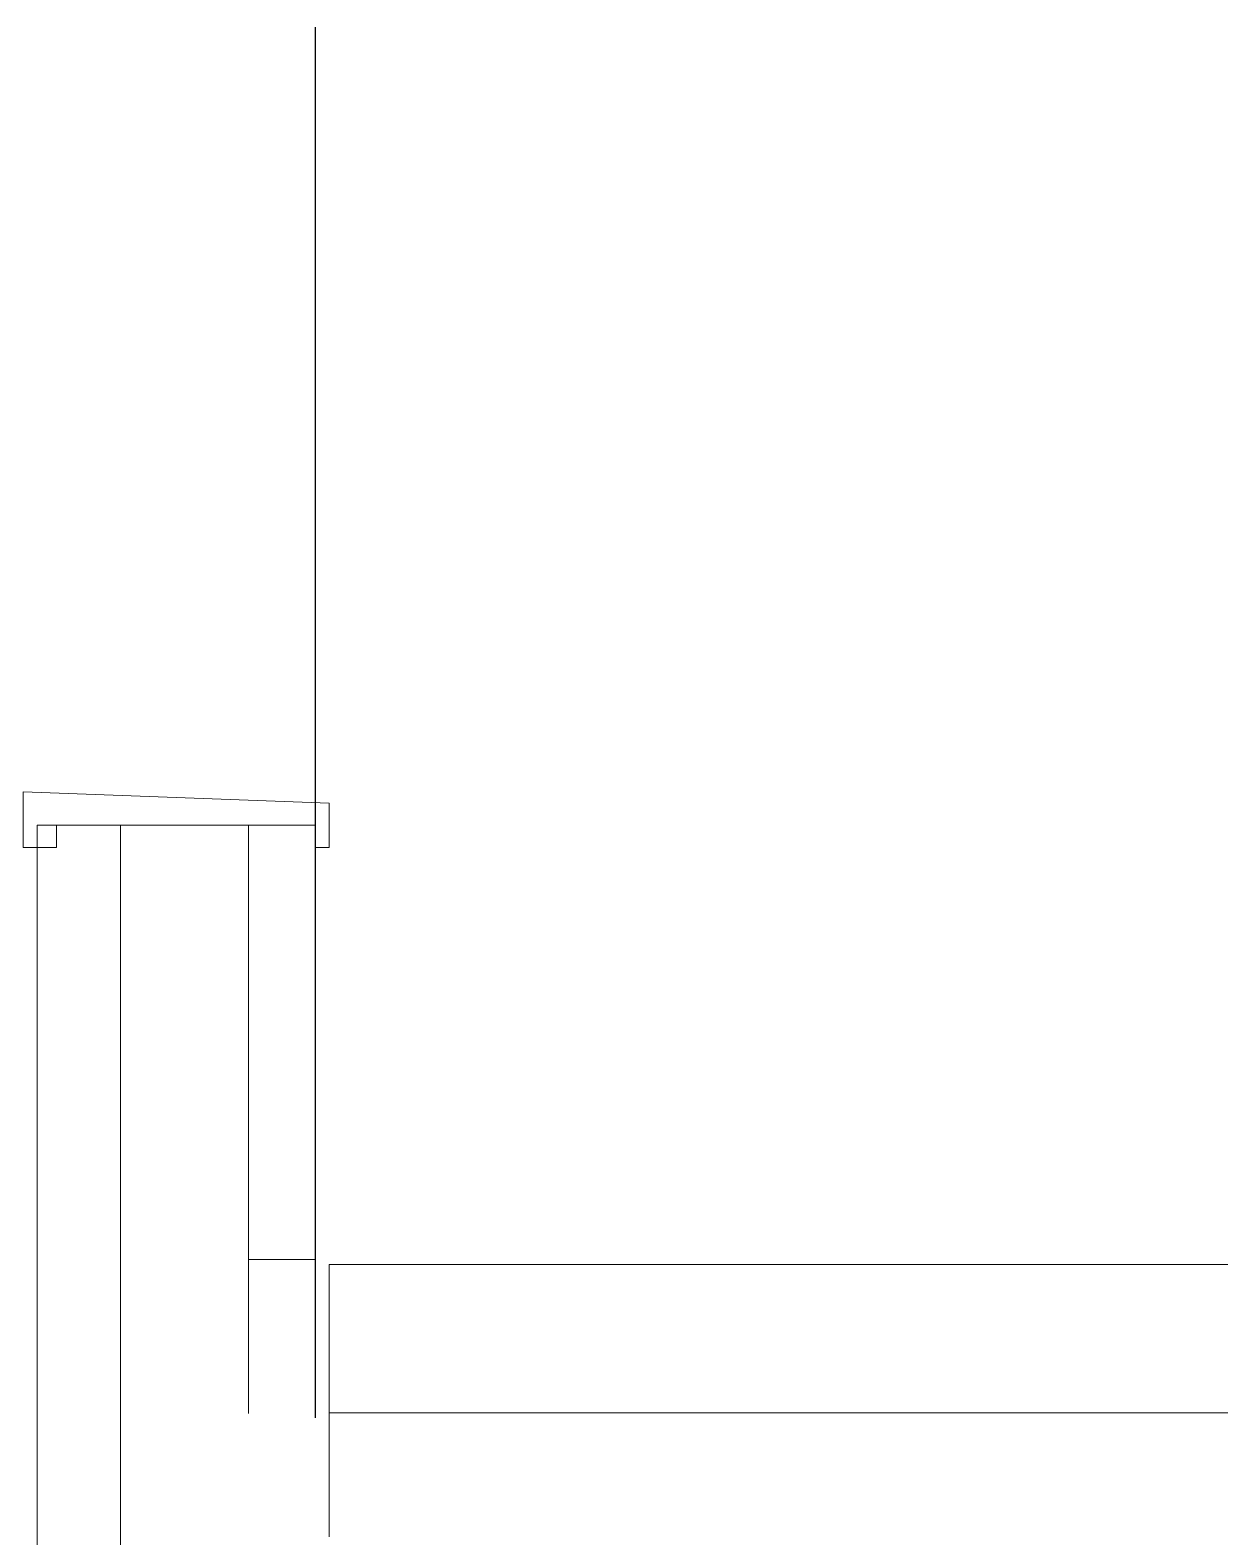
# Model space of a CAD drawing. Extents: x -18489 to 195597, y -1599 to 112111.
# Drawn here: x 12668.7 to 12882.6, y 28784.4 to 29055.2 of the extents above; entities that cross this region are included whole.
import ezdxf
from ezdxf.xclip import XClip

# ---------------------------------------------------------------- set-up
doc = ezdxf.new("R2010")
doc.units = 0
doc.header["$LTSCALE"] = 100
doc.header["$XCLIPFRAME"] = 2
doc.linetypes.add('188K-SM-07-F10-MECH-CR PIPE-Y2257103$0$X-S-FAB_SL ALL$0$COL-CEN-LIN', pattern=[3.25, 2.5, -0.25, 0.25, -0.25])
doc.linetypes.add('188K-SM-07-F10-MECH-CR PIPE-Y2257103$0$X-S-FAB_SL ALL$0$Wipeout_Contour', pattern=[1, 0, -1])
for name, color, linetype in [('188K-SM-07-F10-MECH-CR PIPE-Y2257103$0$X-S-FAB_SL ALL$0$A-ROOF', 7, 'Continuous'), ('188K-SM-07-F10-MECH-CR PIPE-Y2257103$0$X-S-FAB_SL ALL$0$A-WALL-EX', 7, 'Continuous'), ('188K-SM-07-F10-MECH-CR PIPE-Y2257103$0$X-S-FAB_SL ALL$0$ASP_1', 1, 'Continuous'), ('188K-SM-07-F10-MECH-CR PIPE-Y2257103$0$X-S-FAB_SL ALL$0$CCL', 15, '188K-SM-07-F10-MECH-CR PIPE-Y2257103$0$X-S-FAB_SL ALL$0$COL-CEN-LIN'), ('188K-SM-07-F10-MECH-CR PIPE-Y2257103$0$X-S-FAB_SL ALL$0$Hattch', 7, 'Continuous')]:
    doc.layers.add(name, color=color, linetype=linetype)

# ---------------------------------------------------------------- blocks, each defined once
blk = doc.blocks.new('188K-SM-07-F10-MECH-CR PIPE-Y2257103$0$X-S-FAB_SL ALL$0$剖面元素_435_3', base_point=(23061.26, -8263.06))
at = {"layer": '188K-SM-07-F10-MECH-CR PIPE-Y2257103$0$X-S-FAB_SL ALL$0$A-WALL-EX', "color": 6, "lineweight": 0}
blk.add_line((35734.76, -5681.56), (35731.26, -5681.56), dxfattribs=at)
at = {"color": 254, "linetype": '188K-SM-07-F10-MECH-CR PIPE-Y2257103$0$X-S-FAB_SL ALL$0$Wipeout_Contour', "lineweight": 0, "ltscale": 144951.588721}
blk.add_wipeout([(35731.26, -6008.12), (35746.26, -6008.12), (35746.26, -5979.5), (35731.26, -5979.5)], dxfattribs=at).dxf.layer = '188K-SM-07-F10-MECH-CR PIPE-Y2257103$0$X-S-FAB_SL ALL$0$Hattch'
at = {"layer": '188K-SM-07-F10-MECH-CR PIPE-Y2257103$0$X-S-FAB_SL ALL$0$A-WALL-EX', "color": 6, "lineweight": 0}
for p, q in [((35731.26, -5681.56), (35731.26, -5979.5)), ((35746.26, -5681.56), (35746.26, -5979.5)), ((35746.26, -5979.5), (35731.26, -5979.5))]:
    blk.add_line(p, q, dxfattribs=at)
at = {"layer": '188K-SM-07-F10-MECH-CR PIPE-Y2257103$0$X-S-FAB_SL ALL$0$A-WALL-EX', "color": 8, "lineweight": 0}
for p, q in [((35731.26, -6008.12), (35731.26, -5979.5)), ((35746.26, -6001.9), (35746.26, -5979.5))]:
    blk.add_line(p, q, dxfattribs=at)
blk = doc.blocks.new('188K-SM-07-F10-MECH-CR PIPE-Y2257103$0$X-S-FAB_SL ALL$0$剖面元素_436_3', base_point=(23061.26, -8263.06))
at = {"layer": '188K-SM-07-F10-MECH-CR PIPE-Y2257103$0$X-S-FAB_SL ALL$0$A-WALL-EX', "color": 6, "lineweight": 0}
blk.add_line((35781.26, -5681.56), (35781.26, -5685.56), dxfattribs=at)
at = {"color": 254, "linetype": '188K-SM-07-F10-MECH-CR PIPE-Y2257103$0$X-S-FAB_SL ALL$0$Wipeout_Contour', "lineweight": 0, "ltscale": 144952.560465}
blk.add_wipeout([(35769.26, -5759.64), (35769.26, -5787.33), (35781.26, -5787.33), (35781.26, -5759.64)], dxfattribs=at).dxf.layer = '188K-SM-07-F10-MECH-CR PIPE-Y2257103$0$X-S-FAB_SL ALL$0$Hattch'
at = {"layer": '188K-SM-07-F10-MECH-CR PIPE-Y2257103$0$X-S-FAB_SL ALL$0$A-WALL-EX', "color": 6, "lineweight": 0}
for p, q in [((35769.26, -5681.56), (35769.26, -5759.64)), ((35781.26, -5685.56), (35781.26, -5759.64)), ((35781.26, -5759.64), (35769.26, -5759.64))]:
    blk.add_line(p, q, dxfattribs=at)
at = {"layer": '188K-SM-07-F10-MECH-CR PIPE-Y2257103$0$X-S-FAB_SL ALL$0$A-WALL-EX', "color": 8, "lineweight": 0}
for p, q in [((35769.26, -5787.33), (35769.26, -5759.64)), ((35781.26, -5787.33), (35781.26, -5759.64))]:
    blk.add_line(p, q, dxfattribs=at)
blk = doc.blocks.new('188K-SM-07-F10-MECH-CR PIPE-Y2257103$0$X-S-FAB_SL ALL$0$剖面元素_440_3', base_point=(23061.26, -8263.06))
at = {"layer": '188K-SM-07-F10-MECH-CR PIPE-Y2257103$0$X-S-FAB_SL ALL$0$A-ROOF', "color": 6, "lineweight": 0}
blk.add_line((38178.76, -5760.5), (35783.76, -5760.5), dxfattribs=at)
at = {"color": 254, "linetype": '188K-SM-07-F10-MECH-CR PIPE-Y2257103$0$X-S-FAB_SL ALL$0$Wipeout_Contour', "lineweight": 0, "ltscale": 974536.709837}
blk.add_wipeout([(35783.76, -5787.18), (35783.76, -5809.49), (35798.76, -5809.49), (35798.76, -5815.8), (35798.76, -5814.31), (36363.76, -5814.31), (36363.76, -5809.49), (36398.76, -5809.49), (36398.76, -5815.8), (36398.76, -5814.31), (36963.76, -5814.31), (36963.76, -5809.49), (36998.76, -5809.49), (36998.76, -5815.8), (36998.76, -5814.31), (37563.76, -5814.31), (37563.76, -5809.49), (37598.76, -5809.49), (37598.76, -5815.8), (37598.76, -5814.31), (38163.76, -5814.31), (38163.76, -5815.8), (38163.81, -5815.8), (38163.81, -5809.49), (38178.76, -5809.49), (38178.76, -5787.18)], dxfattribs=at).dxf.layer = '188K-SM-07-F10-MECH-CR PIPE-Y2257103$0$X-S-FAB_SL ALL$0$Hattch'
at = {"layer": '188K-SM-07-F10-MECH-CR PIPE-Y2257103$0$X-S-FAB_SL ALL$0$A-ROOF', "color": 6, "lineweight": 0}
for p in [(35783.76, -5760.5), (38178.76, -5787.18)]:
    blk.add_line(p, (35783.76, -5787.18), dxfattribs=at)
at = {"layer": '188K-SM-07-F10-MECH-CR PIPE-Y2257103$0$X-S-FAB_SL ALL$0$A-ROOF', "color": 8, "lineweight": 0}
blk.add_line((35783.76, -5787.18), (35783.76, -5809.49), dxfattribs=at)
blk = doc.blocks.new('188K-SM-07-F10-MECH-CR PIPE-Y2257103$0$X-S-FAB_SL ALL$0$剖面元素_603_3', base_point=(23061.26, -8263.06))
at = {"layer": '188K-SM-07-F10-MECH-CR PIPE-Y2257103$0$X-S-FAB_SL ALL$0$A-WALL-EX', "color": 6, "lineweight": 0}
for p, q in [((35728.76, -5675.56), (35728.76, -5685.56)), ((35728.76, -5675.56), (35783.76, -5677.56)), ((35783.76, -5677.56), (35783.76, -5685.56)), ((35734.76, -5681.56), (35734.76, -5685.56)), ((35746.26, -5681.56), (35734.76, -5681.56)), ((35769.26, -5681.56), (35746.26, -5681.56)), ((35781.26, -5681.56), (35769.26, -5681.56)), ((35734.76, -5685.56), (35728.76, -5685.56)), ((35783.76, -5685.56), (35781.26, -5685.56))]:
    blk.add_line(p, q, dxfattribs=at)
blk = doc.blocks.new('188K-SM-07-F10-MECH-CR PIPE-Y2257103$0$X-S-FAB_SL ALL$0$A$C2e9ab586')
at = {"layer": '188K-SM-07-F10-MECH-CR PIPE-Y2257103$0$X-S-FAB_SL ALL$0$A-ROOF', "lineweight": 0}
blk.add_blockref('188K-SM-07-F10-MECH-CR PIPE-Y2257103$0$X-S-FAB_SL ALL$0$剖面元素_440_3', (-28106.39, 285), dxfattribs=at)
at = {"layer": '188K-SM-07-F10-MECH-CR PIPE-Y2257103$0$X-S-FAB_SL ALL$0$A-WALL-EX', "lineweight": 0}
for name in ['188K-SM-07-F10-MECH-CR PIPE-Y2257103$0$X-S-FAB_SL ALL$0$剖面元素_435_3', '188K-SM-07-F10-MECH-CR PIPE-Y2257103$0$X-S-FAB_SL ALL$0$剖面元素_436_3']:
    blk.add_blockref(name, (-28106.39, 285), dxfattribs=at)
blk.add_blockref('188K-SM-07-F10-MECH-CR PIPE-Y2257103$0$X-S-FAB_SL ALL$0$剖面元素_603_3', (-28106.39, 285), dxfattribs=at)
blk = doc.blocks.new('188K-SM-07-F10-MECH-CR PIPE-Y2257103$0$X-S-FAB_SL ALL$0$A$Ceb448ab1')
at = {"layer": '188K-SM-07-F10-MECH-CR PIPE-Y2257103$0$X-S-FAB_SL ALL$0$CCL'}
blk.add_line((12720, 3600), (12720, 0), dxfattribs=at)
blk = doc.blocks.new('188K-SM-07-F10-MECH-CR PIPE-Y2257103$0$X-S-FAB_SL ALL')
at = {"layer": '188K-SM-07-F10-MECH-CR PIPE-Y2257103$0$X-S-FAB_SL ALL$0$ASP_1'}
blk.add_blockref('188K-SM-07-F10-MECH-CR PIPE-Y2257103$0$X-S-FAB_SL ALL$0$A$C2e9ab586', (23632.864, -73288.977), dxfattribs=at)
at = {"layer": '188K-SM-07-F10-MECH-CR PIPE-Y2257103$0$X-S-FAB_SL ALL$0$CCL'}
blk.add_blockref('188K-SM-07-F10-MECH-CR PIPE-Y2257103$0$X-S-FAB_SL ALL$0$A$Ceb448ab1', (-4473.521, -73553.977), dxfattribs=at)
blk = doc.blocks.new('188K-SM-07-F10-MECH-CR PIPE-Y2257103')
ref = blk.add_blockref('188K-SM-07-F10-MECH-CR PIPE-Y2257103$0$X-S-FAB_SL ALL', (4473.521, 99334.763))
XClip(ref).set_block_clipping_path([(-7553.4648570136, -75341.9369645483), (24026.2025623869, -67725.7696244382)])

msp = doc.modelspace()

# ---------------------------------------------------------------- block references
msp.add_blockref('188K-SM-07-F10-MECH-CR PIPE-Y2257103', (0, 0))

doc.saveas('drawing.dxf')
